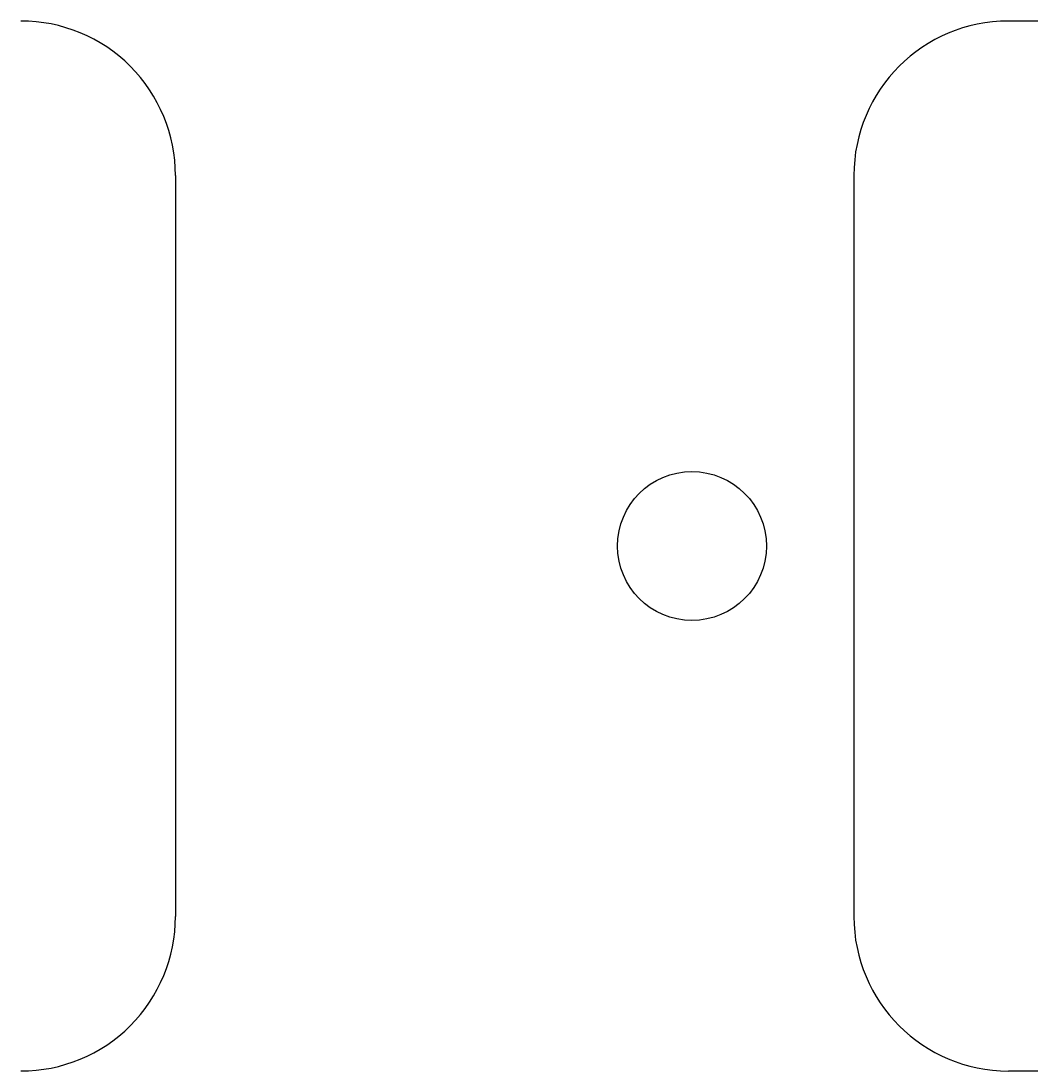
# Model space of a CAD drawing. Header units: millimetres. Extents: x -10 to 277, y -95 to 18.
# Drawn here: x 219.59 to 233.15, y -83.25 to -69.15 of the extents above; entities that cross this region are included whole.
import ezdxf

# ---------------------------------------------------------------- set-up
doc = ezdxf.new("R2010")
doc.units = ezdxf.units.MM
doc.header["$MEASUREMENT"] = 0
doc.layers.add('Edge.Cuts', color=53, linetype='CONTINUOUS')

msp = doc.modelspace()

# ---------------------------------------------------------------- linework, layer by layer
at = {"layer": 'Edge.Cuts', "linetype": 'Continuous'}
for p, q in [((243.4, -69.15), (232.85, -69.15)), ((221.6625, -71.225), (221.6625, -81.175)), ((230.775, -71.225), (230.775, -81.175)), ((243.4, -83.25), (232.85, -83.25))]:
    msp.add_line(p, q, dxfattribs=at)
at = {"layer": 'Edge.Cuts'}
msp.add_circle((228.6, -76.2), 1, dxfattribs=at)
for centre, radius, start, end in [((219.587525, -71.225), 2.075, 0, 90.0006903), ((232.85, -71.225), 2.075, 90, 180), ((219.587525, -81.175), 2.074975, 269.9993097, 0), ((232.85, -81.175), 2.075, 180, 270)]:
    msp.add_arc(centre, radius, start, end, dxfattribs=at)

doc.saveas('drawing.dxf')
